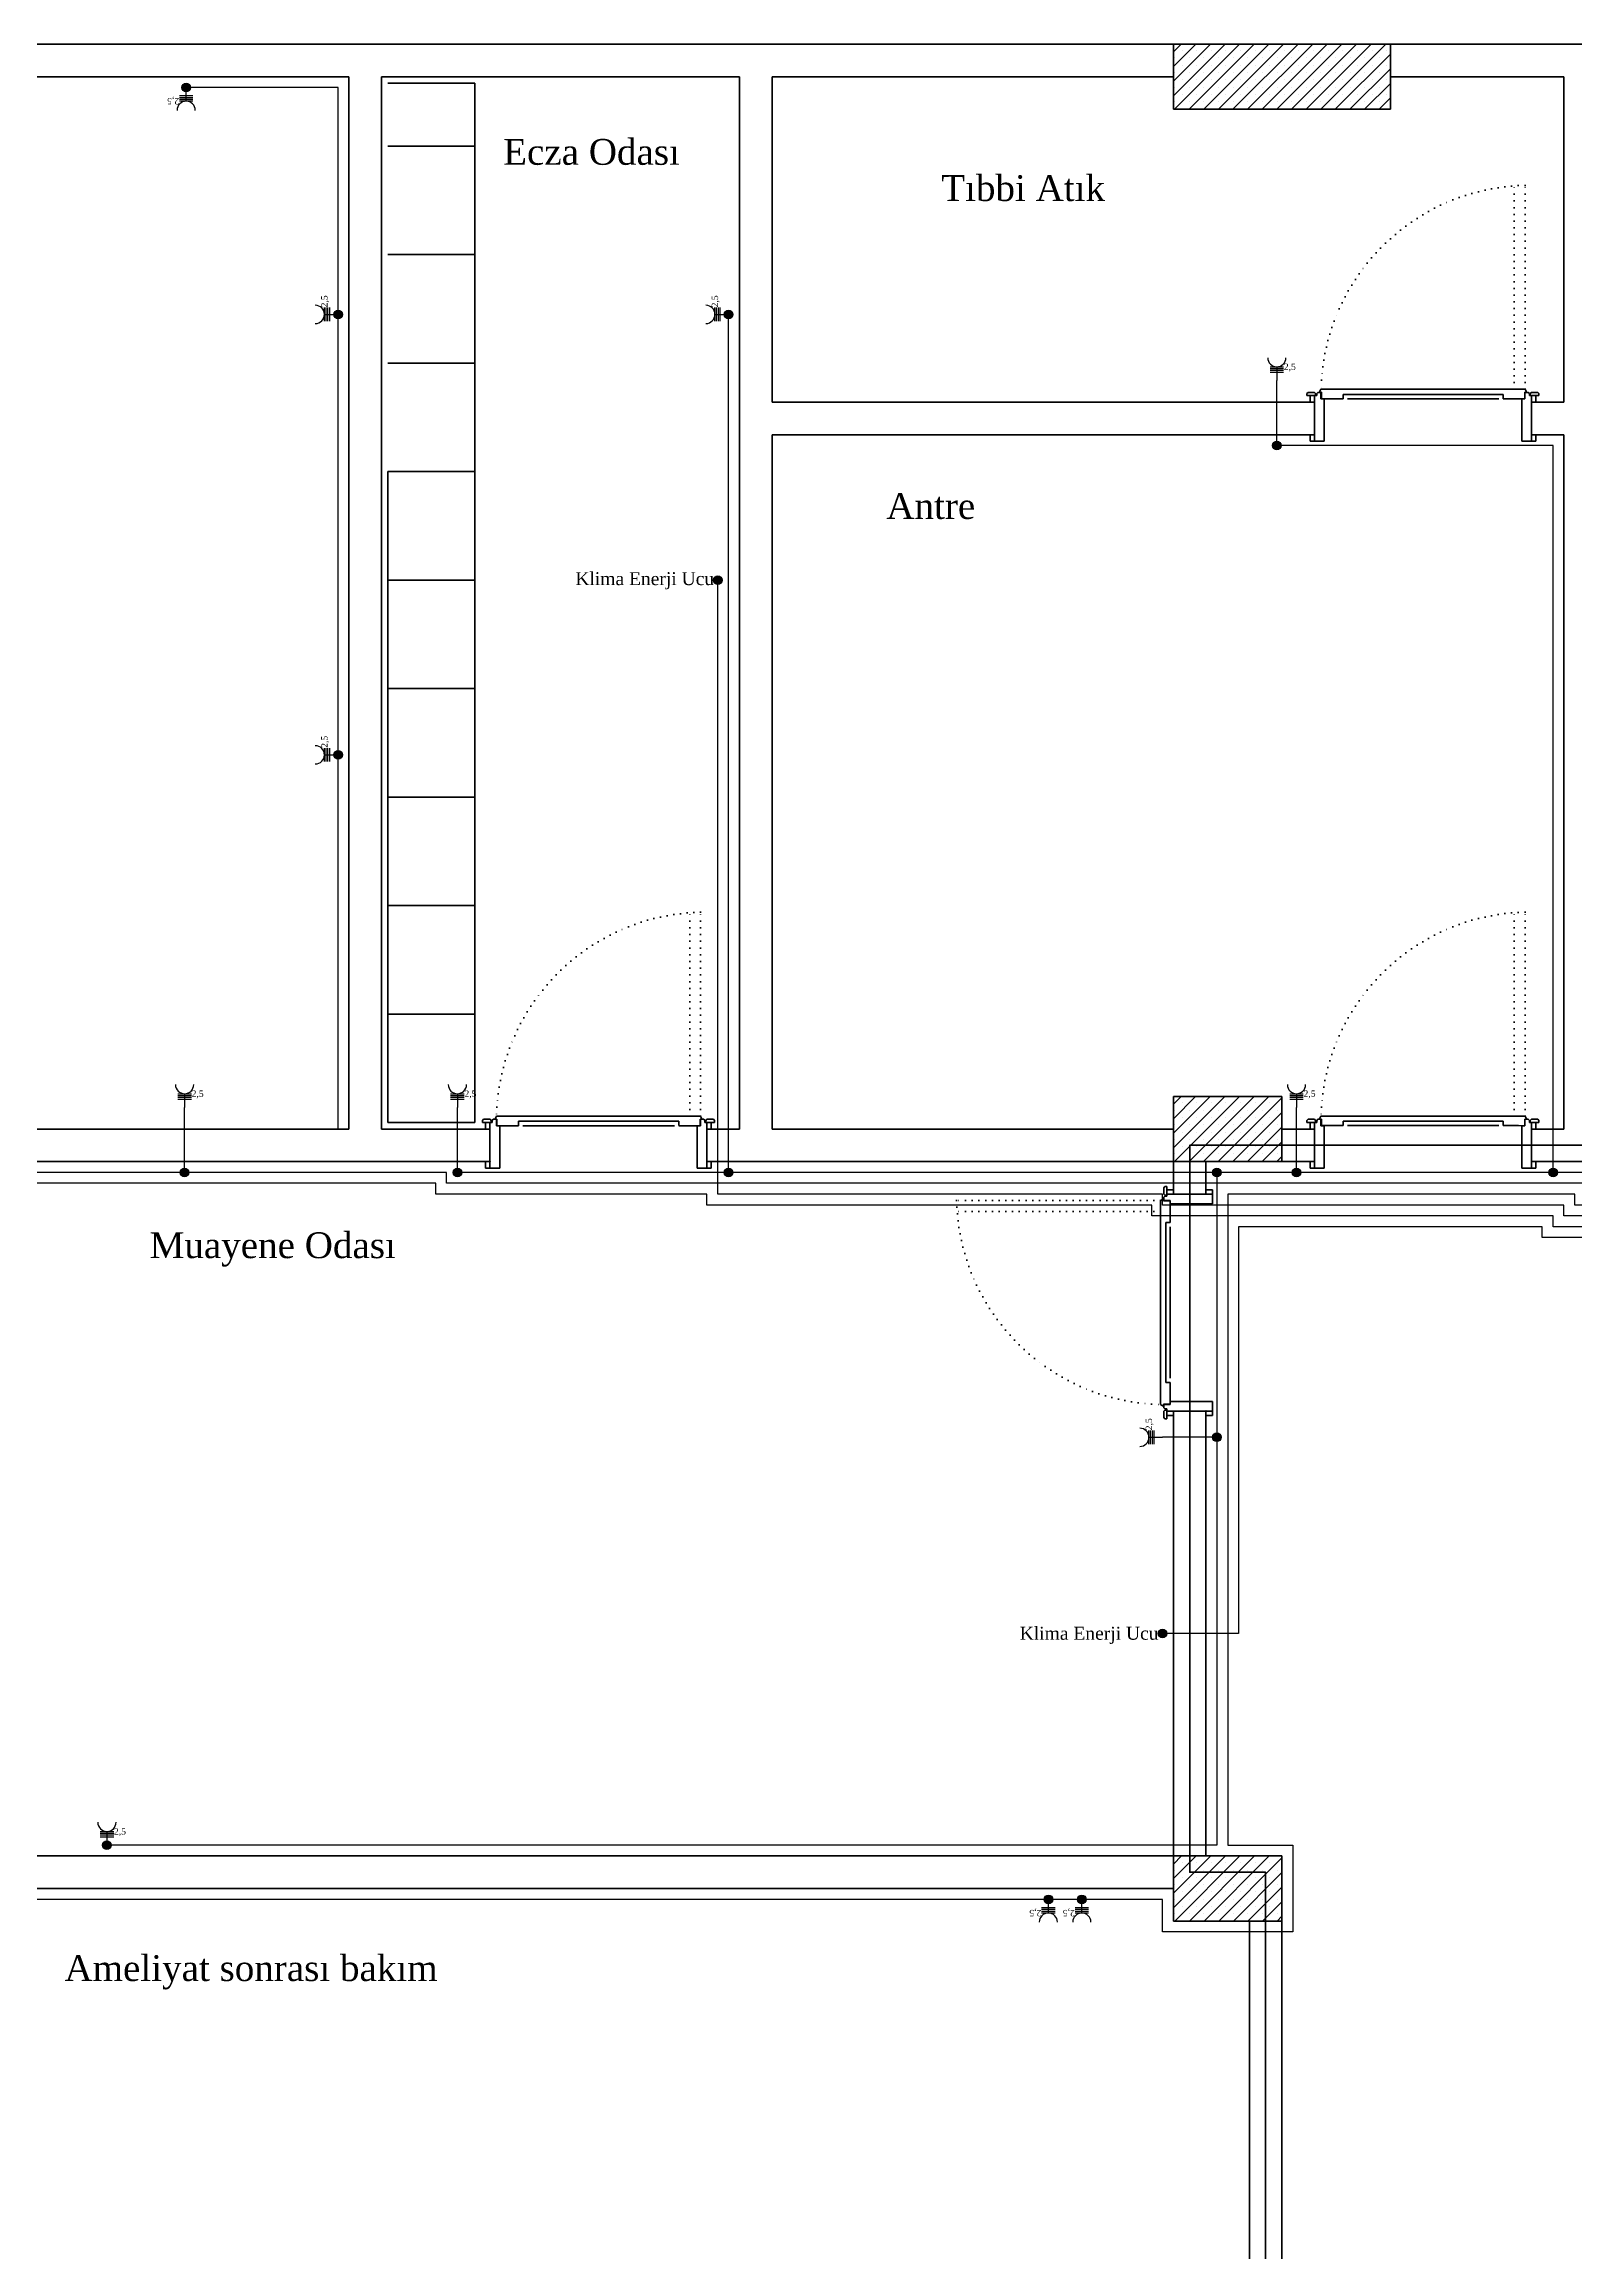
# Model space of a CAD drawing. Header units: millimetres. Extents: x 2046 to 14753, y 2361 to 29276.
# Drawn here: x 3779 to 4485, y 21618 to 22636 of the extents above; entities that cross this region are included whole.
import ezdxf

# ---------------------------------------------------------------- set-up
doc = ezdxf.new("R2010")
doc.units = ezdxf.units.MM
doc.linetypes.add('ACAD_ISO07W100', pattern=[3, 0, -3])
for name, color, linetype, lineweight in [('A.O. DUVAR', 7, 'Continuous', 50), ('KOLON HATTI  0.60 mm', 91, 'Continuous', 53), ('priz', 12, 'Continuous', 25)]:
    doc.layers.add(name, color=color, linetype=linetype, lineweight=lineweight)
doc.layers.add('aydınlatma', color=3, linetype='Continuous')
doc.layers.add('Sorti Kesiti', color=7, linetype='Continuous')
doc.styles.add('A.O. MALZEME', font='times.ttf', dxfattribs={"height": 10})
doc.styles.add('Mimari Yazı', font='times.ttf')

# ---------------------------------------------------------------- blocks, each defined once
blk = doc.blocks.new('*U49')
at = {"layer": 'priz'}
for p, q in [((-5.2, 10.5), (5.2, 10.5)), ((-5.2, 9.2), (5.2, 9.2)), ((-5.2, 7.8), (5.2, 7.8)), ((-5.2, 6.4), (5.2, 6.4)), ((0, 10.5), (0, 0))]:
    blk.add_line(p, q, dxfattribs=at)
blk.add_arc((0, 17.5), 7, 180, 0, dxfattribs=at)
at = {"layer": 'Sorti Kesiti', "style": 'Mimari Yazı'}
blk.add_text('2,5', height=4.9, dxfattribs=at).set_placement((5.4, 8.1))
blk = doc.blocks.new('*U50')
at = {"layer": 'priz'}
for p, q in [((-5.2, 10.5), (5.2, 10.5)), ((-5.2, 9.2), (5.2, 9.2)), ((-5.2, 7.8), (5.2, 7.8)), ((-5.2, 6.4), (5.2, 6.4)), ((0, 10.5), (0, 0))]:
    blk.add_line(p, q, dxfattribs=at)
blk.add_arc((0, 17.5), 7, 180, 0, dxfattribs=at)
at = {"layer": 'Sorti Kesiti', "style": 'Mimari Yazı'}
blk.add_text('2,5', height=4.9, dxfattribs=at).set_placement((5.4, 8.1))
blk = doc.blocks.new('*U51')
at = {"layer": 'priz'}
for p, q in [((-5.2, 10.5), (5.2, 10.5)), ((-5.2, 9.2), (5.2, 9.2)), ((-5.2, 7.8), (5.2, 7.8)), ((-5.2, 6.4), (5.2, 6.4)), ((0, 10.5), (0, 0))]:
    blk.add_line(p, q, dxfattribs=at)
blk.add_arc((0, 17.5), 7, 180, 0, dxfattribs=at)
at = {"layer": 'Sorti Kesiti', "style": 'Mimari Yazı'}
blk.add_text('2,5', height=4.9, dxfattribs=at).set_placement((5.4, 8.1))
blk = doc.blocks.new('*U52')
at = {"layer": 'priz'}
for p, q in [((-5.2, 10.5), (5.2, 10.5)), ((-5.2, 9.2), (5.2, 9.2)), ((-5.2, 7.8), (5.2, 7.8)), ((-5.2, 6.4), (5.2, 6.4)), ((0, 10.5), (0, 0))]:
    blk.add_line(p, q, dxfattribs=at)
blk.add_arc((0, 17.5), 7, 180, 0, dxfattribs=at)
at = {"layer": 'Sorti Kesiti', "style": 'Mimari Yazı'}
blk.add_text('2,5', height=4.9, dxfattribs=at).set_placement((5.4, 8.1))
blk = doc.blocks.new('*U54')
at = {"layer": 'priz'}
for p, q in [((-5.2, 10.5), (5.2, 10.5)), ((-5.2, 9.2), (5.2, 9.2)), ((-5.2, 7.8), (5.2, 7.8)), ((-5.2, 6.4), (5.2, 6.4)), ((0, 10.5), (0, 0))]:
    blk.add_line(p, q, dxfattribs=at)
blk.add_arc((0, 17.5), 7, 180, 0, dxfattribs=at)
at = {"layer": 'Sorti Kesiti', "style": 'Mimari Yazı'}
blk.add_text('2,5', height=4.9, dxfattribs=at).set_placement((5.4, 8.1))
blk = doc.blocks.new('*U57')
at = {"layer": 'priz'}
for p, q in [((-5.2, 10.5), (5.2, 10.5)), ((-5.2, 9.2), (5.2, 9.2)), ((-5.2, 7.8), (5.2, 7.8)), ((-5.2, 6.4), (5.2, 6.4)), ((0, 10.5), (0, 0))]:
    blk.add_line(p, q, dxfattribs=at)
blk.add_arc((0, 17.5), 7, 180, 0, dxfattribs=at)
at = {"layer": 'Sorti Kesiti', "style": 'Mimari Yazı'}
blk.add_text('2,5', height=4.9, dxfattribs=at).set_placement((5.4, 8.1))
blk = doc.blocks.new('*U60')
at = {"layer": 'priz'}
for p, q in [((-5.2, 10.5), (5.2, 10.5)), ((-5.2, 9.2), (5.2, 9.2)), ((-5.2, 7.8), (5.2, 7.8)), ((-5.2, 6.4), (5.2, 6.4)), ((0, 10.5), (0, 0))]:
    blk.add_line(p, q, dxfattribs=at)
blk.add_arc((0, 17.5), 7, 180, 0, dxfattribs=at)
at = {"layer": 'Sorti Kesiti', "style": 'Mimari Yazı'}
blk.add_text('2,5', height=4.9, dxfattribs=at).set_placement((5.4, 8.1))
blk = doc.blocks.new('*U61')
at = {"layer": 'priz'}
for p, q in [((-5.2, 10.5), (5.2, 10.5)), ((-5.2, 9.2), (5.2, 9.2)), ((-5.2, 7.8), (5.2, 7.8)), ((-5.2, 6.4), (5.2, 6.4)), ((0, 10.5), (0, 0))]:
    blk.add_line(p, q, dxfattribs=at)
blk.add_arc((0, 17.5), 7, 180, 0, dxfattribs=at)
at = {"layer": 'Sorti Kesiti', "style": 'Mimari Yazı'}
blk.add_text('2,5', height=4.9, dxfattribs=at).set_placement((5.4, 8.1))
blk = doc.blocks.new('*U62')
at = {"layer": 'priz'}
for p, q in [((-5.2, 10.5), (5.2, 10.5)), ((-5.2, 9.2), (5.2, 9.2)), ((-5.2, 7.8), (5.2, 7.8)), ((-5.2, 6.4), (5.2, 6.4)), ((0, 10.5), (0, 0))]:
    blk.add_line(p, q, dxfattribs=at)
blk.add_arc((0, 17.5), 7, 180, 0, dxfattribs=at)
at = {"layer": 'Sorti Kesiti', "style": 'Mimari Yazı'}
blk.add_text('2,5', height=4.9, dxfattribs=at).set_placement((5.4, 8.1))
blk = doc.blocks.new('*U63')
at = {"layer": 'priz'}
for p, q in [((-5.2, 10.5), (5.2, 10.5)), ((-5.2, 9.2), (5.2, 9.2)), ((-5.2, 7.8), (5.2, 7.8)), ((-5.2, 6.4), (5.2, 6.4)), ((0, 10.5), (0, 0))]:
    blk.add_line(p, q, dxfattribs=at)
blk.add_arc((0, 17.5), 7, 180, 0, dxfattribs=at)
at = {"layer": 'Sorti Kesiti', "style": 'Mimari Yazı'}
blk.add_text('2,5', height=4.9, dxfattribs=at).set_placement((5.4, 8.1))
blk = doc.blocks.new('*U66')
at = {"layer": 'priz'}
for p, q in [((-5.2, 10.5), (5.2, 10.5)), ((-5.2, 9.2), (5.2, 9.2)), ((-5.2, 7.8), (5.2, 7.8)), ((-5.2, 6.4), (5.2, 6.4)), ((0, 10.5), (0, 0))]:
    blk.add_line(p, q, dxfattribs=at)
blk.add_arc((0, 17.5), 7, 180, 0, dxfattribs=at)
at = {"layer": 'Sorti Kesiti', "style": 'Mimari Yazı'}
blk.add_text('2,5', height=4.9, dxfattribs=at).set_placement((5.4, 8.1))
blk = doc.blocks.new('buat priz')
at = {"layer": 'aydınlatma'}
h = blk.add_hatch(color=1, dxfattribs=at)
h.set_gradient(color1=(153, 27, 30), color2=(248, 153, 30), tint=1)
edge = h.paths.add_edge_path()
edge.add_arc((0, 0), 2, 0, 360)
at = {"layer": 'aydınlatma', "color": 1}
blk.add_circle((0, 0), 2, dxfattribs=at)

msp = doc.modelspace()

# ---------------------------------------------------------------- linework, layer by layer
at = {"layer": 'A.O. DUVAR'}
for p, q in [((3769.96, 22635.858), (4299.96, 22635.858)), ((4299.96, 22635.858), (4399.96, 22635.858)), ((4299.96, 22605.858), (4299.96, 22635.858)), ((4299.96, 22635.858), (4299.96, 22620.858)), ((4399.96, 22635.858), (4399.96, 22605.858)), ((4399.96, 22620.858), (4399.96, 22635.858)), ((4399.96, 22635.858), (4544.96, 22635.858)), ((3919.96, 22620.858), (3769.96, 22620.858)), ((3919.96, 22135.858), (3919.96, 22620.858)), ((4099.96, 22620.858), (3934.96, 22620.858)), ((3934.96, 22620.858), (3934.96, 22135.858)), ((4099.96, 22135.858), (4099.96, 22620.858)), ((4299.96, 22620.858), (4114.96, 22620.858)), ((4114.96, 22620.858), (4114.96, 22470.858)), ((4479.96, 22620.858), (4399.96, 22620.858)), ((4479.96, 22470.857), (4479.96, 22620.858)), ((4399.96, 22605.858), (4299.96, 22605.858)), ((4367.456, 22475.919), (4367.956, 22476.785)), ((4367.456, 22475.419), (4367.456, 22475.919)), ((4367.956, 22476.785), (4462.008, 22476.785)), ((4462.008, 22476.785), (4462.508, 22475.919)), ((4462.508, 22475.919), (4462.508, 22475.419)), ((4114.96, 22470.858), (4364.96, 22470.857)), ((4361.479, 22474.857), (4361.979, 22475.357)), ((4361.479, 22473.907), (4361.479, 22474.857)), ((4365.479, 22473.907), (4361.479, 22473.907)), ((4361.979, 22475.357), (4364.979, 22475.357)), ((4364.956, 22473.857), (4362.956, 22473.857)), ((4362.956, 22473.857), (4362.956, 22470.857)), ((4362.956, 22470.857), (4364.956, 22470.857)), ((4364.956, 22473.857), (4364.956, 22470.857)), ((4365.979, 22473.857), (4364.956, 22473.857)), ((4364.956, 22470.857), (4364.956, 22455.857)), ((4364.96, 22470.857), (4364.96, 22455.857)), ((4364.979, 22475.357), (4365.479, 22474.857)), ((4365.479, 22474.857), (4365.479, 22473.907)), ((4366.479, 22475.357), (4365.979, 22474.857)), ((4365.979, 22474.857), (4365.979, 22473.857)), ((4367.956, 22475.357), (4366.479, 22475.357)), ((4367.456, 22475.419), (4368.141, 22475.418)), ((4367.956, 22472.357), (4367.956, 22475.357)), ((4369.456, 22472.357), (4367.956, 22472.357)), ((4368.141, 22475.418), (4368.141, 22472.419)), ((4378.141, 22472.419), (4368.141, 22472.419)), ((4369.456, 22452.857), (4369.456, 22472.357)), ((4451.956, 22474.419), (4378.141, 22474.419)), ((4378.141, 22472.419), (4378.141, 22474.419)), ((4449.956, 22472.419), (4380.141, 22472.419)), ((4451.956, 22472.423), (4451.956, 22474.419)), ((4458.956, 22472.419), (4451.956, 22472.419)), ((4461.883, 22472.418), (4458.956, 22472.419)), ((4460.456, 22452.857), (4460.456, 22472.357)), ((4460.456, 22472.357), (4461.956, 22472.357)), ((4462.508, 22475.419), (4461.883, 22475.419)), ((4461.883, 22472.418), (4461.883, 22475.419)), ((4461.956, 22475.357), (4463.508, 22475.357)), ((4461.956, 22472.357), (4461.956, 22475.357)), ((4463.508, 22475.357), (4464.008, 22474.857)), ((4464.008, 22474.857), (4464.008, 22473.857)), ((4464.008, 22473.857), (4464.956, 22473.857)), ((4464.934, 22475.357), (4464.434, 22474.857)), ((4464.434, 22474.857), (4464.434, 22473.907)), ((4464.434, 22473.907), (4468.434, 22473.907)), ((4467.934, 22475.357), (4464.934, 22475.357)), ((4464.956, 22473.857), (4466.956, 22473.857)), ((4464.956, 22473.857), (4464.956, 22470.857)), ((4464.956, 22470.857), (4464.956, 22455.857)), ((4466.956, 22470.857), (4464.956, 22470.857)), ((4464.96, 22470.857), (4479.96, 22470.857)), ((4464.96, 22455.857), (4464.96, 22470.857)), ((4466.956, 22473.857), (4466.956, 22470.857)), ((4468.434, 22474.857), (4467.934, 22475.357)), ((4468.434, 22473.907), (4468.434, 22474.857)), ((4364.96, 22455.857), (4114.96, 22455.858)), ((4114.96, 22455.858), (4114.96, 22135.858)), ((4362.956, 22452.857), (4362.956, 22455.857)), ((4362.956, 22455.857), (4364.956, 22455.857)), ((4364.956, 22455.857), (4364.956, 22452.857)), ((4466.956, 22455.857), (4464.956, 22455.857)), ((4464.956, 22455.857), (4464.956, 22452.857)), ((4479.96, 22455.857), (4464.96, 22455.857)), ((4466.956, 22452.857), (4466.956, 22455.857)), ((4479.959, 22135.86), (4479.96, 22455.857)), ((4364.956, 22452.857), (4362.956, 22452.857)), ((4364.956, 22452.857), (4369.456, 22452.857)), ((4464.956, 22452.857), (4460.456, 22452.857)), ((4464.956, 22452.857), (4466.956, 22452.857)), ((4299.96, 22120.858), (4299.96, 22150.858)), ((4299.96, 22150.858), (4349.96, 22150.858)), ((4349.96, 22150.858), (4349.96, 22120.858)), ((3981.483, 22139.858), (3981.983, 22140.358)), ((3981.983, 22140.358), (3984.983, 22140.358)), ((3984.983, 22140.358), (3985.483, 22139.858)), ((3986.483, 22140.358), (3985.983, 22139.858)), ((3987.96, 22140.358), (3986.483, 22140.358)), ((3987.46, 22140.92), (3987.96, 22141.786)), ((3987.46, 22140.42), (3987.46, 22140.92)), ((3987.46, 22140.42), (3988.145, 22140.419)), ((3987.96, 22141.786), (4082.013, 22141.786)), ((3987.96, 22137.358), (3987.96, 22140.358)), ((3988.145, 22140.419), (3988.145, 22137.42)), ((4082.513, 22140.42), (4081.888, 22140.42)), ((4081.888, 22137.42), (4081.888, 22140.42)), ((4081.96, 22140.358), (4083.513, 22140.358)), ((4081.96, 22137.358), (4081.96, 22140.358)), ((4082.013, 22141.786), (4082.513, 22140.92)), ((4082.513, 22140.92), (4082.513, 22140.42)), ((4083.513, 22140.358), (4084.013, 22139.858)), ((4084.938, 22140.358), (4084.438, 22139.858)), ((4087.938, 22140.358), (4084.938, 22140.358)), ((4088.438, 22139.858), (4087.938, 22140.358)), ((4361.479, 22139.86), (4361.979, 22140.36)), ((4361.979, 22140.36), (4364.979, 22140.36)), ((4364.979, 22140.36), (4365.479, 22139.86)), ((4366.479, 22140.36), (4365.979, 22139.86)), ((4367.956, 22140.36), (4366.479, 22140.36)), ((4367.456, 22140.922), (4367.956, 22141.788)), ((4367.456, 22140.422), (4367.456, 22140.922)), ((4367.456, 22140.422), (4368.141, 22140.421)), ((4367.956, 22141.788), (4462.008, 22141.788)), ((4367.956, 22137.36), (4367.956, 22140.36)), ((4368.141, 22140.421), (4368.141, 22137.422)), ((4462.508, 22140.422), (4461.883, 22140.422)), ((4461.883, 22137.421), (4461.883, 22140.422)), ((4461.956, 22140.36), (4463.508, 22140.36)), ((4461.956, 22137.36), (4461.956, 22140.36)), ((4462.008, 22141.788), (4462.508, 22140.922)), ((4462.508, 22140.922), (4462.508, 22140.422)), ((4463.508, 22140.36), (4464.008, 22139.86)), ((4464.934, 22140.36), (4464.434, 22139.86)), ((4467.934, 22140.36), (4464.934, 22140.36)), ((4468.434, 22139.86), (4467.934, 22140.36)), ((3769.96, 22135.858), (3919.96, 22135.858)), ((3934.96, 22135.858), (3984.96, 22135.858)), ((3981.483, 22138.908), (3981.483, 22139.858)), ((3985.483, 22138.908), (3981.483, 22138.908)), ((3984.96, 22138.858), (3982.96, 22138.858)), ((3982.96, 22138.858), (3982.96, 22135.858)), ((3982.96, 22135.858), (3984.96, 22135.858)), ((3984.96, 22138.858), (3984.96, 22135.858)), ((3985.983, 22138.858), (3984.96, 22138.858)), ((3984.96, 22135.858), (3984.96, 22120.858)), ((3984.96, 22135.858), (3984.96, 22120.858)), ((3985.483, 22139.858), (3985.483, 22138.908)), ((3985.983, 22139.858), (3985.983, 22138.858)), ((3989.46, 22137.358), (3987.96, 22137.358)), ((3998.145, 22137.42), (3988.145, 22137.42)), ((3989.46, 22117.858), (3989.46, 22137.358)), ((4071.96, 22139.42), (3998.145, 22139.42)), ((3998.145, 22137.42), (3998.145, 22139.42)), ((4069.96, 22137.42), (4000.145, 22137.42)), ((4071.96, 22137.424), (4071.96, 22139.42)), ((4078.96, 22137.42), (4071.96, 22137.42)), ((4081.888, 22137.42), (4078.96, 22137.42)), ((4080.46, 22117.858), (4080.46, 22137.358)), ((4080.46, 22137.358), (4081.96, 22137.358)), ((4084.013, 22139.858), (4084.013, 22138.858)), ((4084.013, 22138.858), (4084.96, 22138.858)), ((4084.438, 22139.858), (4084.438, 22138.908)), ((4084.438, 22138.908), (4088.438, 22138.908)), ((4084.96, 22138.858), (4086.96, 22138.858)), ((4084.96, 22138.858), (4084.96, 22135.858)), ((4084.96, 22135.858), (4084.96, 22120.858)), ((4086.96, 22135.858), (4084.96, 22135.858)), ((4084.96, 22120.858), (4084.96, 22135.858)), ((4084.96, 22135.858), (4099.96, 22135.858)), ((4086.96, 22138.858), (4086.96, 22135.858)), ((4088.438, 22138.908), (4088.438, 22139.858)), ((4114.96, 22135.858), (4299.96, 22135.858)), ((4299.96, 22135.858), (4299.96, 22120.858)), ((4349.96, 22120.858), (4349.96, 22135.858)), ((4349.96, 22135.858), (4364.956, 22135.858)), ((4361.479, 22138.91), (4361.479, 22139.86)), ((4365.479, 22138.91), (4361.479, 22138.91)), ((4364.956, 22138.86), (4362.956, 22138.86)), ((4362.956, 22138.86), (4362.956, 22135.86)), ((4362.956, 22135.86), (4364.956, 22135.86)), ((4364.956, 22138.86), (4364.956, 22135.86)), ((4365.979, 22138.86), (4364.956, 22138.86)), ((4364.956, 22135.86), (4364.956, 22120.86)), ((4364.956, 22135.858), (4364.956, 22120.858)), ((4365.479, 22139.86), (4365.479, 22138.91)), ((4365.979, 22139.86), (4365.979, 22138.86)), ((4369.456, 22137.36), (4367.956, 22137.36)), ((4378.141, 22137.422), (4368.141, 22137.422)), ((4369.456, 22117.86), (4369.456, 22137.36)), ((4451.956, 22139.422), (4378.141, 22139.422)), ((4378.141, 22137.422), (4378.141, 22139.422)), ((4449.956, 22137.422), (4380.141, 22137.422)), ((4451.956, 22137.426), (4451.956, 22139.422)), ((4458.956, 22137.422), (4451.956, 22137.422)), ((4461.883, 22137.421), (4458.956, 22137.422)), ((4460.456, 22117.86), (4460.456, 22137.36)), ((4460.456, 22137.36), (4461.956, 22137.36)), ((4464.008, 22139.86), (4464.008, 22138.86)), ((4464.008, 22138.86), (4464.956, 22138.86)), ((4464.434, 22139.86), (4464.434, 22138.91)), ((4464.434, 22138.91), (4468.434, 22138.91)), ((4464.956, 22138.86), (4466.956, 22138.86)), ((4464.956, 22138.86), (4464.956, 22135.86)), ((4464.956, 22135.86), (4464.956, 22120.86)), ((4466.956, 22135.86), (4464.956, 22135.86)), ((4464.956, 22120.86), (4464.956, 22135.86)), ((4464.956, 22135.86), (4479.959, 22135.86)), ((4466.956, 22138.86), (4466.956, 22135.86)), ((4468.434, 22138.91), (4468.434, 22139.86)), ((3984.96, 22120.858), (3769.96, 22120.858)), ((3982.96, 22117.858), (3982.96, 22120.858)), ((3982.96, 22120.858), (3984.96, 22120.858)), ((3984.96, 22120.858), (3984.96, 22117.858)), ((4086.96, 22120.858), (4084.96, 22120.858)), ((4084.96, 22120.858), (4084.96, 22117.858)), ((4299.96, 22120.858), (4084.96, 22120.858)), ((4086.96, 22117.858), (4086.96, 22120.858)), ((4349.96, 22120.858), (4299.96, 22120.858)), ((4299.96, 22120.858), (4314.96, 22120.858)), ((4299.96, 22105.858), (4299.96, 22120.858)), ((4314.96, 22120.858), (4314.96, 22105.858)), ((4364.956, 22120.858), (4349.96, 22120.858)), ((4362.956, 22117.86), (4362.956, 22120.86)), ((4362.956, 22120.86), (4364.956, 22120.86)), ((4364.956, 22120.86), (4364.956, 22117.86)), ((4466.956, 22120.86), (4464.956, 22120.86)), ((4464.956, 22120.86), (4464.956, 22117.86)), ((4509.959, 22120.86), (4464.956, 22120.86)), ((4466.956, 22120.86), (4509.959, 22120.86)), ((4466.956, 22117.86), (4466.956, 22120.86)), ((3984.96, 22117.858), (3982.96, 22117.858)), ((3984.96, 22117.858), (3989.46, 22117.858)), ((4084.96, 22117.858), (4080.46, 22117.858)), ((4084.96, 22117.858), (4086.96, 22117.858)), ((4364.956, 22117.86), (4362.956, 22117.86)), ((4364.956, 22117.86), (4369.456, 22117.86)), ((4464.956, 22117.86), (4460.456, 22117.86)), ((4464.956, 22117.86), (4466.956, 22117.86)), ((4294.033, 22102.911), (4294.899, 22103.411)), ((4294.033, 22008.858), (4294.033, 22102.911)), ((4294.899, 22103.411), (4295.399, 22103.411)), ((4295.399, 22103.411), (4295.399, 22102.786)), ((4298.399, 22102.786), (4295.399, 22102.786)), ((4295.96, 22109.336), (4295.46, 22108.836)), ((4295.46, 22108.836), (4295.46, 22105.836)), ((4295.46, 22105.836), (4295.96, 22105.336)), ((4295.46, 22104.411), (4295.96, 22104.911)), ((4295.46, 22102.858), (4295.46, 22104.411)), ((4298.46, 22102.858), (4295.46, 22102.858)), ((4296.91, 22109.336), (4295.96, 22109.336)), ((4295.96, 22105.336), (4296.91, 22105.336)), ((4295.96, 22104.911), (4296.96, 22104.911)), ((4296.91, 22105.336), (4296.91, 22109.336)), ((4296.96, 22105.858), (4296.96, 22107.858)), ((4296.96, 22107.858), (4299.96, 22107.858)), ((4296.96, 22104.911), (4296.96, 22105.858)), ((4296.96, 22105.858), (4299.96, 22105.858)), ((4298.399, 22102.786), (4298.399, 22099.858)), ((4298.399, 22099.858), (4298.399, 22092.858)), ((4298.46, 22101.358), (4298.46, 22102.858)), ((4317.96, 22101.358), (4298.46, 22101.358)), ((4299.96, 22107.858), (4299.96, 22105.858)), ((4299.96, 22105.858), (4314.96, 22105.858)), ((4314.96, 22105.858), (4299.96, 22105.858)), ((4317.96, 22107.858), (4314.96, 22107.858)), ((4314.96, 22107.858), (4314.96, 22105.858)), ((4314.96, 22105.858), (4317.96, 22105.858)), ((4317.96, 22105.858), (4317.96, 22107.858)), ((4317.96, 22105.858), (4317.96, 22101.358)), ((4296.399, 22092.858), (4296.399, 22019.043)), ((4298.395, 22092.858), (4296.399, 22092.858)), ((4298.399, 22090.858), (4298.399, 22021.043)), ((4298.399, 22019.043), (4296.399, 22019.043)), ((4298.399, 22019.043), (4298.399, 22009.043)), ((4294.899, 22008.358), (4294.033, 22008.858)), ((4295.399, 22008.358), (4294.899, 22008.358)), ((4295.399, 22008.358), (4295.4, 22009.043)), ((4295.4, 22009.043), (4298.399, 22009.043)), ((4298.46, 22008.858), (4295.46, 22008.858)), ((4295.46, 22008.858), (4295.46, 22007.381)), ((4317.96, 22010.358), (4298.46, 22010.358)), ((4298.46, 22010.358), (4298.46, 22008.858)), ((4317.96, 22005.858), (4317.96, 22010.358)), ((4295.46, 22007.381), (4295.96, 22006.881)), ((4295.46, 22005.881), (4295.96, 22006.381)), ((4295.46, 22002.881), (4295.46, 22005.881)), ((4295.96, 22002.381), (4295.46, 22002.881)), ((4295.96, 22006.881), (4296.96, 22006.881)), ((4295.96, 22006.381), (4296.91, 22006.381)), ((4296.91, 22002.381), (4295.96, 22002.381)), ((4296.91, 22006.381), (4296.91, 22002.381)), ((4296.96, 22006.881), (4296.96, 22005.858)), ((4299.96, 22005.858), (4296.96, 22005.858)), ((4296.96, 22005.858), (4299.96, 22005.858)), ((4296.96, 22005.858), (4296.96, 22003.858)), ((4296.96, 22003.858), (4299.96, 22003.858)), ((4299.96, 22005.858), (4314.96, 22005.858)), ((4299.96, 22003.858), (4299.96, 22005.858)), ((4299.96, 22005.858), (4314.96, 22005.858)), ((4299.96, 21800.858), (4299.96, 22005.858)), ((4314.96, 22003.858), (4314.96, 22005.858)), ((4314.96, 22005.858), (4317.96, 22005.858)), ((4314.96, 22005.858), (4314.96, 21970.858)), ((4317.96, 22003.858), (4314.96, 22003.858)), ((4317.96, 22005.858), (4317.96, 22003.858)), ((4314.96, 21970.858), (4314.96, 21800.858)), ((4299.96, 21800.858), (3769.96, 21800.858)), ((4299.96, 21770.858), (4299.96, 21800.858)), ((4299.96, 21800.858), (4349.96, 21800.858)), ((4314.96, 21800.858), (4299.96, 21800.858)), ((4299.96, 21785.858), (4299.96, 21800.858)), ((4349.96, 21800.858), (4349.96, 21770.858)), ((3769.96, 21785.858), (4299.96, 21785.858)), ((4349.96, 21770.858), (4299.96, 21770.858)), ((4331.96, 21770.858), (4334.96, 21770.858)), ((4349.96, 21770.858), (4334.96, 21770.858)), ((4334.96, 21770.858), (4334.96, 21400.858)), ((4349.96, 21400.858), (4349.96, 21770.858))]:
    msp.add_line(p, q, dxfattribs=at)
at = {"layer": 'A.O. DUVAR', "linetype": 'Continuous', "ltscale": 10}
for p, q in [((4299.96, 22632.296), (4303.523, 22635.858)), ((4299.96, 22625.561), (4310.258, 22635.858)), ((4299.96, 22618.826), (4316.993, 22635.858)), ((4299.96, 22612.09), (4323.728, 22635.858)), ((4300.463, 22605.858), (4330.463, 22635.858)), ((4300.549, 22629.517), (4300.549, 22629.517)), ((4303.917, 22632.885), (4303.917, 22632.885)), ((4307.199, 22605.858), (4337.199, 22635.858)), ((4307.285, 22629.517), (4307.285, 22629.517)), ((4310.652, 22632.885), (4310.652, 22632.885)), ((4313.934, 22605.858), (4343.934, 22635.858)), ((4314.02, 22629.517), (4314.02, 22629.517)), ((4317.387, 22632.885), (4317.387, 22632.885)), ((4320.669, 22605.858), (4350.669, 22635.858)), ((4320.755, 22629.517), (4320.755, 22629.517)), ((4324.123, 22632.885), (4324.123, 22632.885)), ((4327.404, 22605.858), (4357.404, 22635.858)), ((4327.49, 22629.517), (4327.49, 22629.517)), ((4330.858, 22632.885), (4330.858, 22632.885)), ((4334.139, 22605.858), (4364.139, 22635.858)), ((4334.225, 22629.517), (4334.225, 22629.517)), ((4337.593, 22632.885), (4337.593, 22632.885)), ((4340.875, 22605.858), (4370.875, 22635.858)), ((4340.96, 22629.517), (4340.96, 22629.517)), ((4344.328, 22632.885), (4344.328, 22632.885)), ((4347.61, 22605.858), (4377.61, 22635.858)), ((4347.696, 22629.517), (4347.696, 22629.517)), ((4351.063, 22632.885), (4351.063, 22632.885)), ((4354.345, 22605.858), (4384.345, 22635.858)), ((4354.431, 22629.517), (4354.431, 22629.517)), ((4357.798, 22632.885), (4357.798, 22632.885)), ((4361.08, 22605.858), (4391.08, 22635.858)), ((4361.166, 22629.517), (4361.166, 22629.517)), ((4364.534, 22632.885), (4364.534, 22632.885)), ((4367.815, 22605.858), (4397.815, 22635.858)), ((4367.901, 22629.517), (4367.901, 22629.517)), ((4371.269, 22632.885), (4371.269, 22632.885)), ((4374.551, 22605.858), (4399.96, 22631.268)), ((4374.636, 22629.517), (4374.636, 22629.517)), ((4378.004, 22632.885), (4378.004, 22632.885)), ((4381.372, 22629.517), (4381.372, 22629.517)), ((4384.739, 22632.885), (4384.739, 22632.885)), ((4388.107, 22629.517), (4388.107, 22629.517)), ((4391.474, 22632.885), (4391.474, 22632.885)), ((4394.842, 22629.517), (4394.842, 22629.517)), ((4398.21, 22632.885), (4398.21, 22632.885)), ((4300.549, 22622.782), (4300.549, 22622.782)), ((4303.917, 22626.15), (4303.917, 22626.15)), ((4303.917, 22619.415), (4303.917, 22619.415)), ((4307.285, 22622.782), (4307.285, 22622.782)), ((4310.652, 22626.15), (4310.652, 22626.15)), ((4310.652, 22619.415), (4310.652, 22619.415)), ((4314.02, 22622.782), (4314.02, 22622.782)), ((4317.387, 22626.15), (4317.387, 22626.15)), ((4317.387, 22619.415), (4317.387, 22619.415)), ((4320.755, 22622.782), (4320.755, 22622.782)), ((4324.123, 22626.15), (4324.123, 22626.15)), ((4324.123, 22619.415), (4324.123, 22619.415)), ((4327.49, 22622.782), (4327.49, 22622.782)), ((4330.858, 22626.15), (4330.858, 22626.15)), ((4330.858, 22619.415), (4330.858, 22619.415)), ((4334.225, 22622.782), (4334.225, 22622.782)), ((4337.593, 22626.15), (4337.593, 22626.15)), ((4337.593, 22619.415), (4337.593, 22619.415)), ((4340.96, 22622.782), (4340.96, 22622.782)), ((4344.328, 22626.15), (4344.328, 22626.15)), ((4344.328, 22619.415), (4344.328, 22619.415)), ((4347.696, 22622.782), (4347.696, 22622.782)), ((4351.063, 22626.15), (4351.063, 22626.15)), ((4351.063, 22619.415), (4351.063, 22619.415)), ((4354.431, 22622.782), (4354.431, 22622.782)), ((4357.798, 22626.15), (4357.798, 22626.15)), ((4357.798, 22619.415), (4357.798, 22619.415)), ((4361.166, 22622.782), (4361.166, 22622.782)), ((4364.534, 22626.15), (4364.534, 22626.15)), ((4364.534, 22619.415), (4364.534, 22619.415)), ((4367.901, 22622.782), (4367.901, 22622.782)), ((4371.269, 22626.15), (4371.269, 22626.15)), ((4371.269, 22619.415), (4371.269, 22619.415)), ((4374.636, 22622.782), (4374.636, 22622.782)), ((4378.004, 22626.15), (4378.004, 22626.15)), ((4378.004, 22619.415), (4378.004, 22619.415)), ((4381.286, 22605.858), (4399.96, 22624.533)), ((4381.372, 22622.782), (4381.372, 22622.782)), ((4384.739, 22626.15), (4384.739, 22626.15)), ((4384.739, 22619.415), (4384.739, 22619.415)), ((4388.107, 22622.782), (4388.107, 22622.782)), ((4391.474, 22626.15), (4391.474, 22626.15)), ((4391.474, 22619.415), (4391.474, 22619.415)), ((4394.842, 22622.782), (4394.842, 22622.782)), ((4398.21, 22626.15), (4398.21, 22626.15)), ((4398.21, 22619.415), (4398.21, 22619.415)), ((4300.549, 22616.047), (4300.549, 22616.047)), ((4300.549, 22609.312), (4300.549, 22609.312)), ((4303.917, 22612.679), (4303.917, 22612.679)), ((4307.285, 22616.047), (4307.285, 22616.047)), ((4307.285, 22609.312), (4307.285, 22609.312)), ((4310.652, 22612.679), (4310.652, 22612.679)), ((4314.02, 22616.047), (4314.02, 22616.047)), ((4314.02, 22609.312), (4314.02, 22609.312)), ((4317.387, 22612.679), (4317.387, 22612.679)), ((4320.755, 22616.047), (4320.755, 22616.047)), ((4320.755, 22609.312), (4320.755, 22609.312)), ((4324.123, 22612.679), (4324.123, 22612.679)), ((4327.49, 22616.047), (4327.49, 22616.047)), ((4327.49, 22609.312), (4327.49, 22609.312)), ((4330.858, 22612.679), (4330.858, 22612.679)), ((4334.225, 22616.047), (4334.225, 22616.047)), ((4334.225, 22609.312), (4334.225, 22609.312)), ((4337.593, 22612.679), (4337.593, 22612.679)), ((4340.96, 22616.047), (4340.96, 22616.047)), ((4340.96, 22609.312), (4340.96, 22609.312)), ((4344.328, 22612.679), (4344.328, 22612.679)), ((4347.696, 22616.047), (4347.696, 22616.047)), ((4347.696, 22609.312), (4347.696, 22609.312)), ((4351.063, 22612.679), (4351.063, 22612.679)), ((4354.431, 22616.047), (4354.431, 22616.047)), ((4354.431, 22609.312), (4354.431, 22609.312)), ((4357.798, 22612.679), (4357.798, 22612.679)), ((4361.166, 22616.047), (4361.166, 22616.047)), ((4361.166, 22609.312), (4361.166, 22609.312)), ((4364.534, 22612.679), (4364.534, 22612.679)), ((4367.901, 22616.047), (4367.901, 22616.047)), ((4367.901, 22609.312), (4367.901, 22609.312)), ((4371.269, 22612.679), (4371.269, 22612.679)), ((4374.636, 22616.047), (4374.636, 22616.047)), ((4374.636, 22609.312), (4374.636, 22609.312)), ((4378.004, 22612.679), (4378.004, 22612.679)), ((4381.372, 22616.047), (4381.372, 22616.047)), ((4381.372, 22609.312), (4381.372, 22609.312)), ((4384.739, 22612.679), (4384.739, 22612.679)), ((4388.021, 22605.858), (4399.96, 22617.798)), ((4388.107, 22616.047), (4388.107, 22616.047)), ((4388.107, 22609.312), (4388.107, 22609.312)), ((4391.474, 22612.679), (4391.474, 22612.679)), ((4394.756, 22605.858), (4399.96, 22611.063)), ((4394.842, 22616.047), (4394.842, 22616.047)), ((4394.842, 22609.312), (4394.842, 22609.312)), ((4398.21, 22612.679), (4398.21, 22612.679)), ((4303.917, 22605.944), (4303.917, 22605.944)), ((4310.652, 22605.944), (4310.652, 22605.944)), ((4317.387, 22605.944), (4317.387, 22605.944)), ((4324.123, 22605.944), (4324.123, 22605.944)), ((4330.858, 22605.944), (4330.858, 22605.944)), ((4337.593, 22605.944), (4337.593, 22605.944)), ((4344.328, 22605.944), (4344.328, 22605.944)), ((4351.063, 22605.944), (4351.063, 22605.944)), ((4357.798, 22605.944), (4357.798, 22605.944)), ((4364.534, 22605.944), (4364.534, 22605.944)), ((4371.269, 22605.944), (4371.269, 22605.944)), ((4378.004, 22605.944), (4378.004, 22605.944)), ((4384.739, 22605.944), (4384.739, 22605.944)), ((4391.474, 22605.944), (4391.474, 22605.944)), ((4398.21, 22605.944), (4398.21, 22605.944)), ((4299.96, 22147.362), (4303.457, 22150.858)), ((4299.96, 22140.627), (4310.192, 22150.858)), ((4299.96, 22133.892), (4316.927, 22150.858)), ((4299.96, 22127.157), (4323.662, 22150.858)), ((4300.397, 22120.858), (4330.397, 22150.858)), ((4307.133, 22120.858), (4337.133, 22150.858)), ((4313.868, 22120.858), (4343.868, 22150.858)), ((4320.603, 22120.858), (4349.96, 22150.216)), ((4300.549, 22144.584), (4300.549, 22144.584)), ((4303.917, 22147.951), (4303.917, 22147.951)), ((4303.917, 22141.216), (4303.917, 22141.216)), ((4307.285, 22144.584), (4307.285, 22144.584)), ((4310.652, 22147.951), (4310.652, 22147.951)), ((4310.652, 22141.216), (4310.652, 22141.216)), ((4314.02, 22144.584), (4314.02, 22144.584)), ((4317.387, 22147.951), (4317.387, 22147.951)), ((4317.387, 22141.216), (4317.387, 22141.216)), ((4320.755, 22144.584), (4320.755, 22144.584)), ((4324.123, 22147.951), (4324.123, 22147.951)), ((4324.123, 22141.216), (4324.123, 22141.216)), ((4327.338, 22120.858), (4349.96, 22143.481)), ((4327.49, 22144.584), (4327.49, 22144.584)), ((4330.858, 22147.951), (4330.858, 22147.951)), ((4330.858, 22141.216), (4330.858, 22141.216)), ((4334.225, 22144.584), (4334.225, 22144.584)), ((4337.593, 22147.951), (4337.593, 22147.951)), ((4337.593, 22141.216), (4337.593, 22141.216)), ((4340.96, 22144.584), (4340.96, 22144.584)), ((4344.328, 22147.951), (4344.328, 22147.951)), ((4344.328, 22141.216), (4344.328, 22141.216)), ((4347.696, 22144.584), (4347.696, 22144.584)), ((4300.549, 22137.848), (4300.549, 22137.848)), ((4300.549, 22131.113), (4300.549, 22131.113)), ((4303.917, 22134.481), (4303.917, 22134.481)), ((4307.285, 22137.848), (4307.285, 22137.848)), ((4307.285, 22131.113), (4307.285, 22131.113)), ((4310.652, 22134.481), (4310.652, 22134.481)), ((4314.02, 22137.848), (4314.02, 22137.848)), ((4314.02, 22131.113), (4314.02, 22131.113)), ((4317.387, 22134.481), (4317.387, 22134.481)), ((4320.755, 22137.848), (4320.755, 22137.848)), ((4320.755, 22131.113), (4320.755, 22131.113)), ((4324.123, 22134.481), (4324.123, 22134.481)), ((4327.49, 22137.848), (4327.49, 22137.848)), ((4327.49, 22131.113), (4327.49, 22131.113)), ((4330.858, 22134.481), (4330.858, 22134.481)), ((4334.073, 22120.858), (4349.96, 22136.745)), ((4334.225, 22137.848), (4334.225, 22137.848)), ((4334.225, 22131.113), (4334.225, 22131.113)), ((4337.593, 22134.481), (4337.593, 22134.481)), ((4340.808, 22120.858), (4349.96, 22130.01)), ((4340.96, 22137.848), (4340.96, 22137.848)), ((4340.96, 22131.113), (4340.96, 22131.113)), ((4344.328, 22134.481), (4344.328, 22134.481)), ((4347.696, 22137.848), (4347.696, 22137.848)), ((4347.696, 22131.113), (4347.696, 22131.113)), ((4300.549, 22124.378), (4300.549, 22124.378)), ((4303.917, 22127.746), (4303.917, 22127.746)), ((4303.917, 22121.01), (4303.917, 22121.01)), ((4307.285, 22124.378), (4307.285, 22124.378)), ((4310.652, 22127.746), (4310.652, 22127.746)), ((4310.652, 22121.01), (4310.652, 22121.01)), ((4314.02, 22124.378), (4314.02, 22124.378)), ((4317.387, 22127.746), (4317.387, 22127.746)), ((4317.387, 22121.01), (4317.387, 22121.01)), ((4320.755, 22124.378), (4320.755, 22124.378)), ((4324.123, 22127.746), (4324.123, 22127.746)), ((4324.123, 22121.01), (4324.123, 22121.01)), ((4327.49, 22124.378), (4327.49, 22124.378)), ((4330.858, 22127.746), (4330.858, 22127.746)), ((4330.858, 22121.01), (4330.858, 22121.01)), ((4334.225, 22124.378), (4334.225, 22124.378)), ((4337.593, 22127.746), (4337.593, 22127.746)), ((4337.593, 22121.01), (4337.593, 22121.01)), ((4340.96, 22124.378), (4340.96, 22124.378)), ((4344.328, 22127.746), (4344.328, 22127.746)), ((4344.328, 22121.01), (4344.328, 22121.01)), ((4347.544, 22120.858), (4349.96, 22123.275)), ((4347.696, 22124.378), (4347.696, 22124.378)), ((4299.96, 21797.132), (4303.687, 21800.858)), ((4299.96, 21790.397), (4310.422, 21800.858)), ((4299.96, 21783.662), (4317.157, 21800.858)), ((4299.96, 21776.927), (4323.892, 21800.858)), ((4300.549, 21794.354), (4300.549, 21794.354)), ((4300.627, 21770.858), (4330.627, 21800.858)), ((4303.917, 21797.721), (4303.917, 21797.721)), ((4307.285, 21794.354), (4307.285, 21794.354)), ((4307.363, 21770.858), (4337.363, 21800.858)), ((4310.652, 21797.721), (4310.652, 21797.721)), ((4314.02, 21794.354), (4314.02, 21794.354)), ((4314.098, 21770.858), (4344.098, 21800.858)), ((4317.387, 21797.721), (4317.387, 21797.721)), ((4320.755, 21794.354), (4320.755, 21794.354)), ((4320.833, 21770.858), (4349.96, 21799.986)), ((4324.123, 21797.721), (4324.123, 21797.721)), ((4327.49, 21794.354), (4327.49, 21794.354)), ((4330.858, 21797.721), (4330.858, 21797.721)), ((4334.225, 21794.354), (4334.225, 21794.354)), ((4337.593, 21797.721), (4337.593, 21797.721)), ((4340.96, 21794.354), (4340.96, 21794.354)), ((4344.328, 21797.721), (4344.328, 21797.721)), ((4347.696, 21794.354), (4347.696, 21794.354)), ((4300.549, 21787.618), (4300.549, 21787.618)), ((4303.917, 21790.986), (4303.917, 21790.986)), ((4303.917, 21784.251), (4303.917, 21784.251)), ((4307.285, 21787.618), (4307.285, 21787.618)), ((4310.652, 21790.986), (4310.652, 21790.986)), ((4310.652, 21784.251), (4310.652, 21784.251)), ((4314.02, 21787.618), (4314.02, 21787.618)), ((4317.387, 21790.986), (4317.387, 21790.986)), ((4317.387, 21784.251), (4317.387, 21784.251)), ((4320.755, 21787.618), (4320.755, 21787.618)), ((4324.123, 21790.986), (4324.123, 21790.986)), ((4324.123, 21784.251), (4324.123, 21784.251)), ((4327.49, 21787.618), (4327.49, 21787.618)), ((4327.568, 21770.858), (4349.96, 21793.251)), ((4330.858, 21790.986), (4330.858, 21790.986)), ((4330.858, 21784.251), (4330.858, 21784.251)), ((4334.225, 21787.618), (4334.225, 21787.618)), ((4334.303, 21770.858), (4349.96, 21786.515)), ((4337.593, 21790.986), (4337.593, 21790.986)), ((4337.593, 21784.251), (4337.593, 21784.251)), ((4340.96, 21787.618), (4340.96, 21787.618)), ((4344.328, 21790.986), (4344.328, 21790.986)), ((4344.328, 21784.251), (4344.328, 21784.251)), ((4347.696, 21787.618), (4347.696, 21787.618)), ((4300.549, 21780.883), (4300.549, 21780.883)), ((4300.549, 21774.148), (4300.549, 21774.148)), ((4303.917, 21777.516), (4303.917, 21777.516)), ((4307.285, 21780.883), (4307.285, 21780.883)), ((4307.285, 21774.148), (4307.285, 21774.148)), ((4310.652, 21777.516), (4310.652, 21777.516)), ((4314.02, 21780.883), (4314.02, 21780.883)), ((4314.02, 21774.148), (4314.02, 21774.148)), ((4317.387, 21777.516), (4317.387, 21777.516)), ((4320.755, 21780.883), (4320.755, 21780.883)), ((4320.755, 21774.148), (4320.755, 21774.148)), ((4324.123, 21777.516), (4324.123, 21777.516)), ((4327.49, 21780.883), (4327.49, 21780.883)), ((4327.49, 21774.148), (4327.49, 21774.148)), ((4330.858, 21777.516), (4330.858, 21777.516)), ((4334.225, 21780.883), (4334.225, 21780.883)), ((4334.225, 21774.148), (4334.225, 21774.148)), ((4337.593, 21777.516), (4337.593, 21777.516)), ((4340.96, 21780.883), (4340.96, 21780.883)), ((4340.96, 21774.148), (4340.96, 21774.148)), ((4341.038, 21770.858), (4349.96, 21779.78)), ((4344.328, 21777.516), (4344.328, 21777.516)), ((4347.696, 21780.883), (4347.696, 21780.883)), ((4347.696, 21774.148), (4347.696, 21774.148)), ((4347.774, 21770.858), (4349.96, 21773.045))]:
    msp.add_line(p, q, dxfattribs=at)
at = {"layer": 'A.O. DUVAR', "linetype": 'Continuous'}
for p, q in [((3937.96, 22617.858), (3977.96, 22617.858)), ((3977.96, 22617.858), (3977.96, 22138.858)), ((3977.96, 22588.858), (3937.96, 22588.858)), ((3977.96, 22538.858), (3937.96, 22538.858)), ((3977.96, 22488.858), (3937.96, 22488.858)), ((3937.96, 22138.858), (3937.96, 22438.858)), ((3977.96, 22438.858), (3937.96, 22438.858)), ((3977.96, 22388.858), (3937.96, 22388.858)), ((3977.96, 22338.858), (3937.96, 22338.858)), ((3977.96, 22288.858), (3937.96, 22288.858)), ((3977.96, 22238.858), (3937.96, 22238.858)), ((3977.96, 22188.858), (3937.96, 22188.858)), ((3977.96, 22138.858), (3937.96, 22138.858))]:
    msp.add_line(p, q, dxfattribs=at)
at = {"layer": 'A.O. DUVAR', "linetype": 'ACAD_ISO07W100'}
for p, q in [((4457.008, 22476.785), (4457.008, 22570.785)), ((4462.008, 22476.785), (4462.008, 22570.785)), ((4077.013, 22141.786), (4077.013, 22235.786)), ((4082.013, 22141.786), (4082.013, 22235.786)), ((4457.008, 22141.788), (4457.008, 22235.788)), ((4462.008, 22141.788), (4462.008, 22235.788)), ((4294.033, 22102.911), (4200.033, 22102.911)), ((4294.033, 22097.911), (4200.033, 22097.911))]:
    msp.add_line(p, q, dxfattribs=at)
for centre, start, end in [((4464.239, 22474.553), 91.327957, 178.639954), ((4084.244, 22139.554), 91.327957, 178.639954), ((4464.239, 22139.556), 91.327957, 178.639954), ((4296.265, 22105.141), 181.327957, 268.639954)]:
    msp.add_arc(centre, 96.258, start, end, dxfattribs=at)
at = {"layer": 'A.O. DUVAR'}
for p in [(4364.956, 22455.857), (3984.96, 22120.858), (4364.956, 22120.86), (4314.96, 22005.858)]:
    msp.add_point(p, dxfattribs=at)
at = {"layer": 'KOLON HATTI  0.60 mm'}
msp.add_lwpolyline([(3399.968, 20903.358), (3389.968, 20903.358), (3389.968, 20938.358), (3419.96, 20938.358), (3419.96, 21003.358), (3424.96, 21003.358), (4312.46, 21003.358), (4312.46, 21010.858), (4312.46, 21385.858), (4319.96, 21385.858), (4342.46, 21385.858), (4342.46, 21400.858), (4342.46, 21793.358), (4334.96, 21793.358), (4307.46, 21793.358), (4307.46, 21800.858), (4307.46, 22128.359), (4314.96, 22128.359), (4962.46, 22128.359), (4962.46, 22135.859)], dxfattribs=at)
at = {"layer": 'priz'}
for p, q in [((3914.96, 22615.858), (3844.96, 22615.858)), ((3914.96, 22135.858), (3914.96, 22615.858)), ((4094.96, 22115.851), (4094.96, 22509.3)), ((4474.96, 22450.857), (4347.598, 22450.858)), ((4474.959, 22115.851), (4474.96, 22450.857))]:
    msp.add_line(p, q, dxfattribs=at)
for points in [[(4927.46, 22155.851), (4927.46, 22170.851), (4897.46, 22170.851), (4897.46, 22105.851), (4494.96, 22105.851), (4489.96, 22105.851), (4489.96, 22110.851), (3964.96, 22110.851), (3964.96, 22115.851), (3274.96, 22115.851), (3274.96, 22175.851), (3259.96, 22175.851), (3259.96, 22580.851), (3274.96, 22580.851), (3274.96, 22615.851), (3504.96, 22615.851)], [(4347.598, 22450.858), (4347.598, 22480.858)], [(4942.46, 22155.851), (4942.46, 22185.851), (4882.46, 22185.851), (4882.46, 22090.851), (4682.459, 22090.851), (4677.459, 22090.851), (4677.459, 22095.851), (4484.96, 22095.851), (4479.96, 22095.851), (4479.96, 22100.851), (4294.96, 22100.851), (4294.96, 22105.851), (4089.96, 22105.851), (4089.96, 22388.858)], [(4947.46, 22155.851), (4947.46, 22190.851), (4877.46, 22190.851), (4877.46, 22085.851), (4677.459, 22085.851), (4672.459, 22085.851), (4672.459, 22090.851), (4479.96, 22090.851), (4474.96, 22090.851), (4474.96, 22095.851), (4294.96, 22095.851), (4289.96, 22095.851), (4289.96, 22100.851), (4089.96, 22100.851), (4084.96, 22100.851), (4084.96, 22105.851), (3964.96, 22105.851), (3959.96, 22105.851), (3959.96, 22110.851), (3600.804, 22110.851), (3600.804, 22145.851)], [(4952.46, 22155.851), (4952.46, 22195.851), (4872.46, 22195.851), (4872.46, 22080.851), (4672.459, 22080.851), (4667.459, 22080.851), (4667.459, 22085.851), (4474.96, 22085.851), (4469.96, 22085.851), (4469.96, 22090.851), (4329.96, 22090.851), (4329.96, 21903.358), (4294.96, 21903.358)], [(4932.46, 22155.851), (4932.46, 22175.851), (4892.46, 22175.851), (4892.46, 22100.851), (4489.96, 22100.851), (4484.96, 22100.851), (4484.96, 22105.851), (4324.96, 22105.851), (4324.96, 21805.851), (4354.96, 21805.851), (4354.96, 21765.851), (4294.96, 21765.851), (4294.96, 21780.851), (3774.96, 21780.851), (3774.96, 21765.851), (3734.96, 21765.851), (3734.96, 21780.851), (3259.96, 21780.851), (3259.96, 21405.851), (3274.96, 21405.851), (3274.96, 21345.851), (3259.96, 21345.851), (3259.96, 21015.851)], [(4922.46, 22155.851), (4922.46, 22165.851), (4902.46, 22165.851), (4902.46, 22110.851), (4499.96, 22110.851), (4494.96, 22110.851), (4494.96, 22115.851), (4319.96, 22115.851), (4319.96, 21805.851), (3808.425, 21805.851)], [(3844.223, 22115.851), (3844.223, 22145.851)], [(3969.96, 22115.851), (3969.96, 22145.851)], [(4356.671, 22115.851), (4356.671, 22145.851)], [(4319.96, 22115.851), (3969.96, 22115.851)], [(4319.96, 21993.797), (4294.96, 21993.797)]]:
    msp.add_lwpolyline(points, dxfattribs=at)

# ---------------------------------------------------------------- block references
at = {"layer": 'priz', "xscale": 0.6, "yscale": 0.6, "zscale": 0.6}
for name, p, rotation in [('*U54', (3844.96, 22615.858), 180), ('*U60', (3914.96, 22511.3), 90), ('*U52', (4094.96, 22511.3), 90), ('*U61', (3914.96, 22308.318), 90), ('*U62', (4294.96, 21993.797), 90), ('*U66', (4242.329, 21780.851), 180), ('*U66', (4257.747, 21780.851), 180)]:
    msp.add_blockref(name, p, dxfattribs=dict(at, rotation=rotation))
at = {"layer": 'priz'}
for p in [(3844.96, 22615.858), (3914.96, 22511.3), (4094.96, 22511.3), (4347.598, 22450.858), (4089.96, 22388.858), (3914.96, 22308.318), (3844.223, 22115.851), (3969.96, 22115.851), (4094.96, 22115.851), (4319.96, 22115.851), (4356.671, 22115.851), (4474.959, 22115.851), (4319.96, 21993.797), (4294.96, 21903.358), (3808.425, 21805.851), (4242.329, 21780.851), (4257.747, 21780.851)]:
    msp.add_blockref('buat priz', p, dxfattribs=at)
at = {"layer": 'priz', "xscale": 0.6, "yscale": 0.6, "zscale": 0.6}
for name, p in [('*U50', (4347.598, 22480.858)), ('*U57', (3844.223, 22145.851)), ('*U51', (3969.96, 22145.851)), ('*U49', (4356.671, 22145.851)), ('*U63', (3808.425, 21805.851))]:
    msp.add_blockref(name, p, dxfattribs=at)

# ---------------------------------------------------------------- texts
at = {"layer": 'A.O. DUVAR', "style": 'A.O. MALZEME'}
for s, height, p in [('Ecza Odası', 11.9174, (3991.036, 22580.257)), ('Tıbbi Atık', 11.9174, (4192.943, 22563.565, 3.5)), ('Antre', 11.9174, (4167.625, 22417.042, 3.5)), ('Muayene Odası', 11.91743, (3828.118, 22076.371, 3.5)), ('Ameliyat sonrası bakım', 11.91743, (3788.857, 21743.216, 3.5))]:
    msp.add_text(s, height=height, dxfattribs=at).set_placement(p)
at = {"layer": 'priz', "style": 'A.O. MALZEME'}
for p in [(4024.301, 22386.543, 3.5), (4229.101, 21900.499, 3.5)]:
    msp.add_text('Klima Enerji Ucu', height=5.95872, dxfattribs=at).set_placement(p)

doc.saveas('drawing.dxf')
